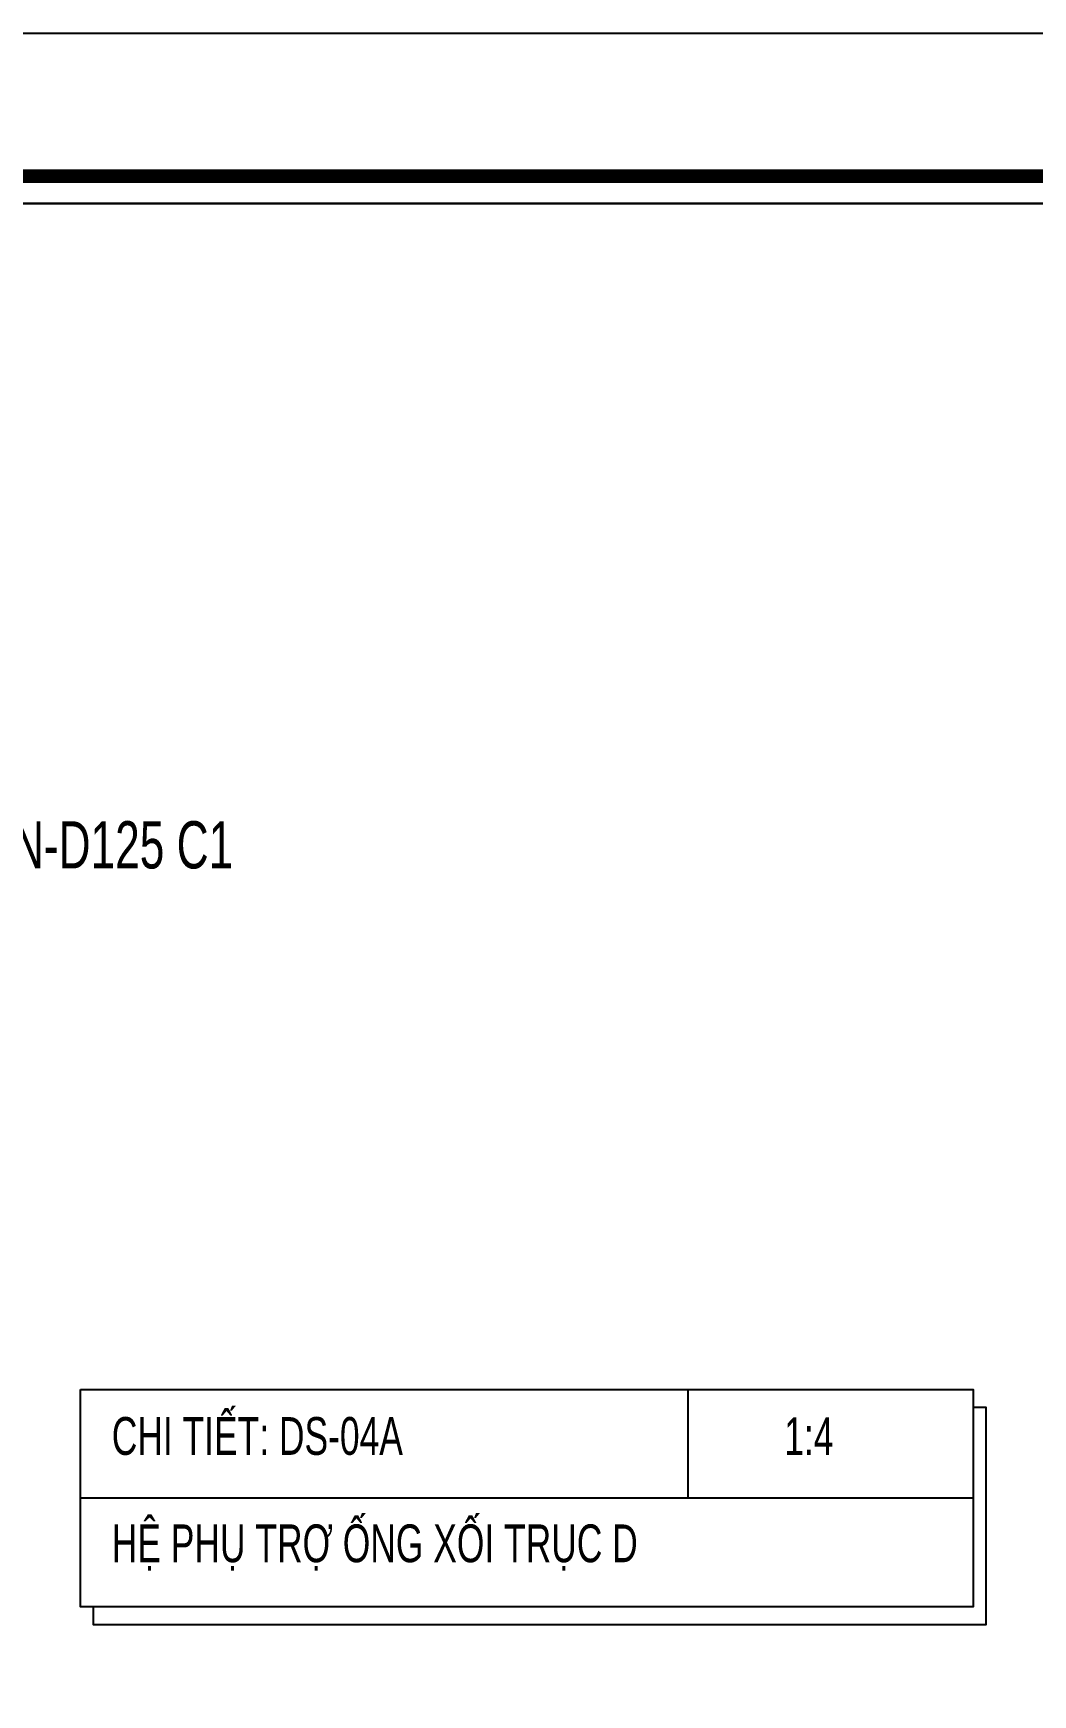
# Model space of a CAD drawing. Header units: inches. Extents: x 1359 to 46357, y -3807 to 191.
# Drawn here: x 26563.7 to 26627.1, y -794.8 to -689.3 of the extents above; entities that cross this region are included whole.
import ezdxf
from ezdxf.enums import TextEntityAlignment as Align

# ---------------------------------------------------------------- set-up
doc = ezdxf.new("R2010")
doc.units = ezdxf.units.IN
doc.header["$MEASUREMENT"] = 0
doc.layers.add('2', color=2, linetype='Continuous')
doc.layers.add('3', color=3, linetype='Continuous')
doc.styles.add('ST1H', font='vnshxh.shx', dxfattribs={"width": 0.7})
doc.styles.add('ST4', font='VHARIALN.TTF')

# ---------------------------------------------------------------- blocks, each defined once
blk = doc.blocks.new('A2SBCVN-D')
at = {"layer": '2', "color": 157, "linetype": 'Continuous'}
blk.add_lwpolyline([(1.091393642127514e-11, 419.9999999999854), (594.0000000000073, 419.9999999999854), (594.0000000000073, -7.275957614183426e-12), (1.091393642127514e-11, -7.275957614183426e-12)], close=True, dxfattribs=at)
at = {"layer": '2', "color": 167, "linetype": 'Continuous', "const_width": 0.8714327272984848}
blk.add_lwpolyline([(10.58816987433056, 9.067206486941359), (583.4118301256767, 9.067206486941359), (583.4118301256767, 410.9327935130568), (10.58816987433056, 410.9327935130568)], close=True, dxfattribs=at)
at = {"layer": '2', "color": 147, "linetype": 'Continuous'}
blk.add_lwpolyline([(12.33103532923997, 10.81007194152335), (581.6689646713803, 10.81007194152335), (581.6689646713876, 409.1899280584621), (12.33103532923997, 409.1899280584548)], close=True, dxfattribs=at)
at = {"layer": '3', "ltscale": 0.5, "style": 'ST4'}
for tag, height, p in [('TENBANVE', 3, (551.3444923315856, 319.3886398062677)), ('STT', 2.999999999999999, (569.2620654359798, 24.56368701454085))]:
    blk.add_attdef(tag, text='', height=height, dxfattribs=at).set_placement(p, align=Align.MIDDLE_CENTER)

msp = doc.modelspace()

# ---------------------------------------------------------------- linework, layer by layer
at = {"color": 9}
msp.add_line((26605.23605993514, -775.4409408284519), (26605.23605993514, -782.3406142441345), dxfattribs=at)

# ---------------------------------------------------------------- block references
at = {"layer": '2'}
msp.add_blockref('A2SBCVN-D', (26107.49203657638, -1109.340521988903), dxfattribs=at)

# ---------------------------------------------------------------- next in the draw order: texts
at = {"layer": '3', "attachment_point": 4, "style": 'ST1H', "bg_fill": 2}
for s, insert, char_height in [('\\A1;èng xèi: Upvc HOA SEN-d125 c1', (26529.58061053133, -740.8877786021744), 3), ('\\A1;chi tiÕt: DS-04A', (26568.68806301612, -778.4124760813829), 2.4), ('\\A1;HÖ PHô TRî èNG XèI trôc D', (26568.68806301612, -785.4762297288798), 2.4)]:
    msp.add_mtext(s, dxfattribs=dict(at, insert=insert, char_height=char_height))

# ---------------------------------------------------------------- next in the draw order: linework, layer by layer
at = {"color": 9}
for points in [[(26566.71242979799, -775.4409408284519), (26623.34414800998, -775.4409408284519), (26623.34414800998, -789.2402876598026), (26566.71242979799, -789.2402876598026)], [(26566.71242979799, -775.4409408284519), (26623.34414800998, -775.4409408284519), (26623.34414800998, -782.3406142441345), (26566.71242979799, -782.3406142441345)]]:
    msp.add_lwpolyline(points, close=True, dxfattribs=at)
msp.add_lwpolyline([(26623.34414800998, -776.577410781636), (26624.16225025706, -776.577410781636), (26624.16225025706, -790.3767576130012), (26567.53053204513, -790.3767576130012), (26567.53053204513, -789.2402876598026)], dxfattribs=at)

# ---------------------------------------------------------------- next in the draw order: texts
at = {"layer": '3', "insert": (26611.36342625741, -778.4124760813829), "char_height": 2.4, "attachment_point": 4, "style": 'ST1H', "bg_fill": 2}
msp.add_mtext('\\A1;1:4', dxfattribs=at)

# ---------------------------------------------------------------- next in the draw order: linework, layer by layer
at = {"color": 8}
msp.add_lwpolyline([(26374.1675642369, -700.1505939304479), (26628.51205656818, -700.1505939304479), (26628.51205656818, -899.3405219889137), (26374.1675642369, -899.3405219889137)], close=True, dxfattribs=at)

doc.saveas('drawing.dxf')
